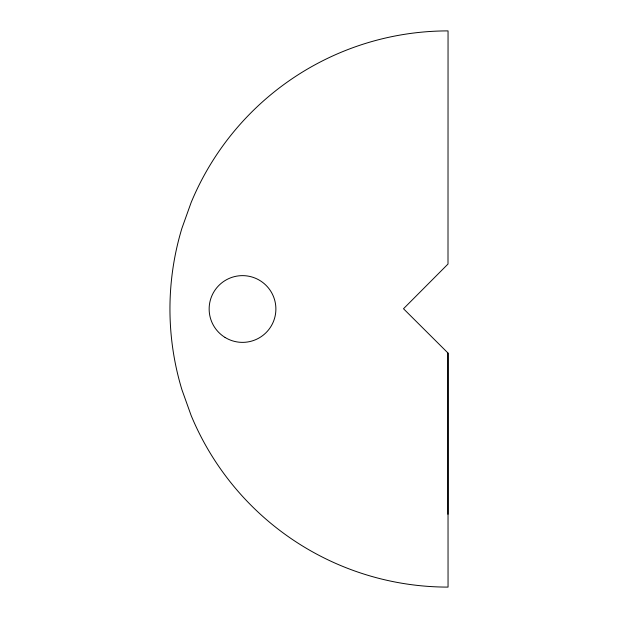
<?xml version="1.0" encoding="UTF-8"?>
<svg xmlns="http://www.w3.org/2000/svg" width="618" height="618" viewBox="0 0 618 618"><rect width="100%" height="100%" fill="white"/><g stroke="black" fill="none" stroke-linecap="round" stroke-linejoin="round"><path stroke-width="0.93" d="M447.95 514.3L447.988 353.032L403.5 308.737L448.004 264.041L448.05 30.9A278.1 278.1 0 0 0 191.117 202.573L181.924 228.274A278.1 278.1 0 0 0 181.924 389.726L191.117 415.427A278.1 278.1 0 0 0 448.05 587.1L447.988 353.032M225.06 337.443A33.372 33.372 0 0 0 275.875 309.904A33.372 33.372 0 0 0 226.621 279.66A33.372 33.372 0 0 0 225.06 337.443"/></g></svg>
